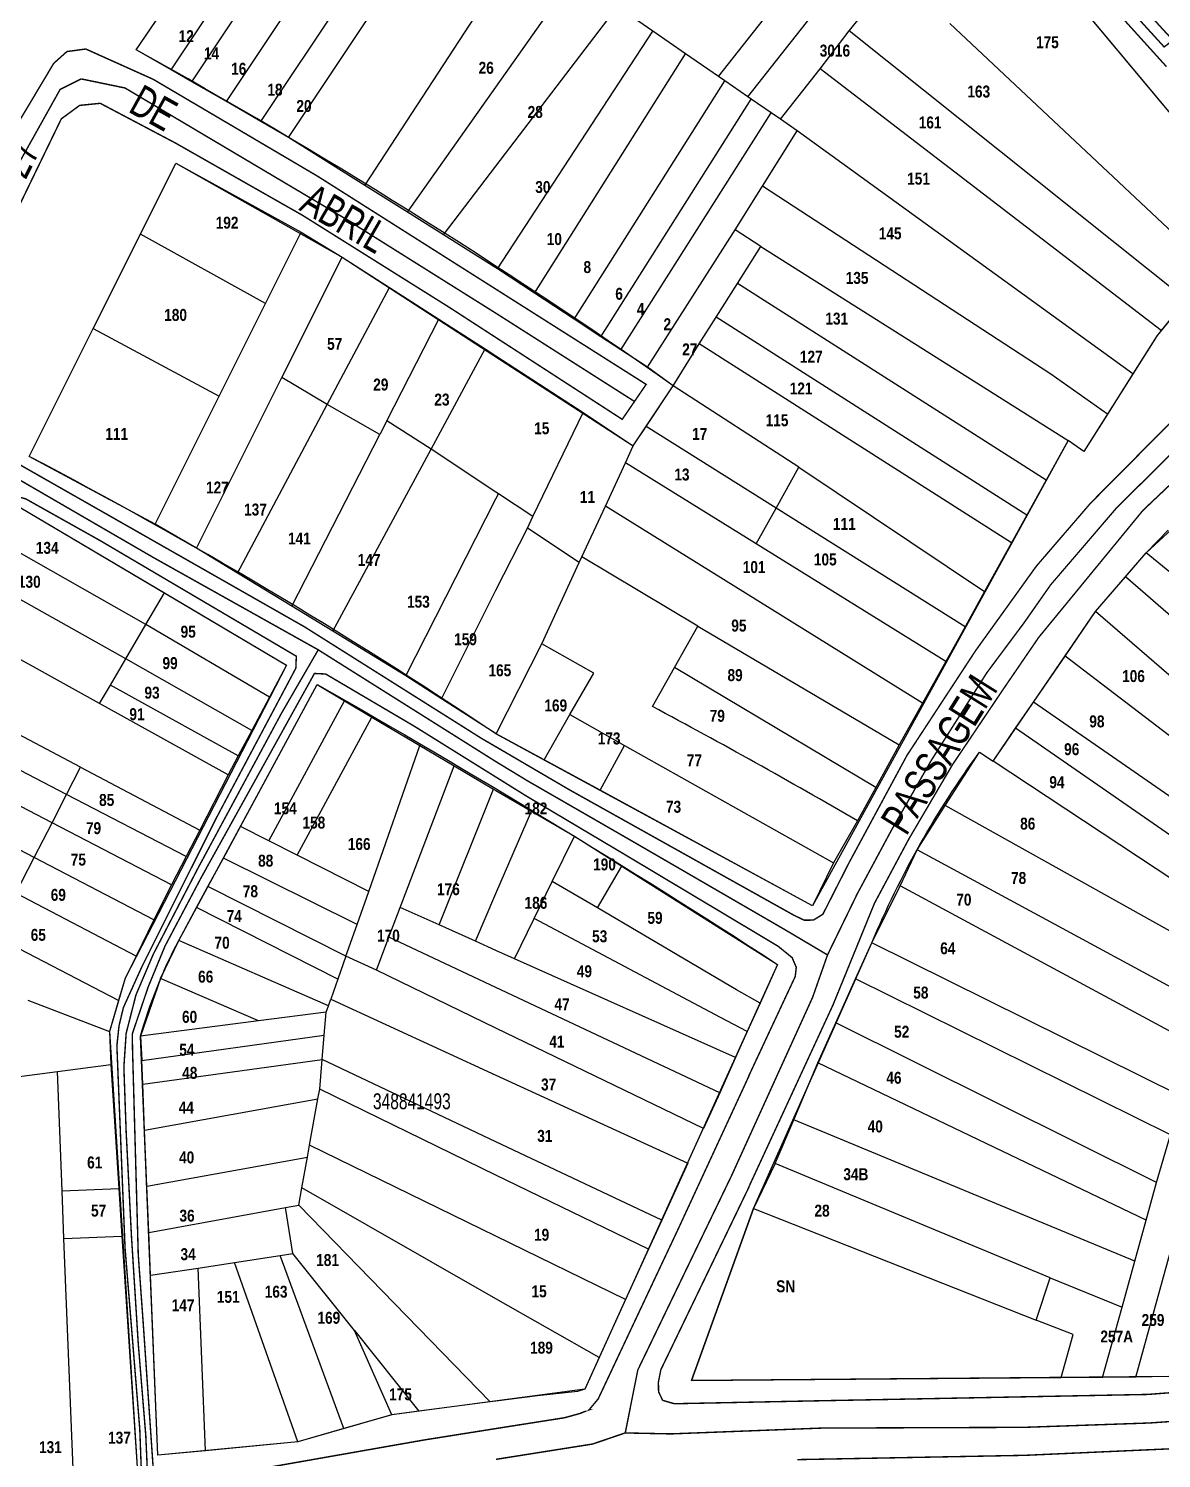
# Model space of a CAD drawing. Extents: x 203136 to 205923, y 4839890 to 4842982.
# Drawn here: x 204578 to 204720.6, y 4840089.2 to 4840269.1 of the extents above; entities that cross this region are included whole.
import ezdxf
from ezdxf.enums import TextEntityAlignment as Align

# ---------------------------------------------------------------- set-up
doc = ezdxf.new("R2010")
doc.units = 0
doc.header["$LTSCALE"] = 1.5
doc.header["$MEASUREMENT"] = 0
doc.linetypes.add('TRACO_11', pattern=[8, 3, -1, 3, -1])
doc.linetypes.add('TRACO_25', pattern=[8, 3, -1, 1, -1, 1, -1])
for name, color, linetype in [('CD_MALHA_LOTES', 40, 'CONTINUOUS'), ('CD_TXT_QUADRA', 7, 'CONTINUOUS'), ('RU-QUADRAS', 210, 'CONTINUOUS'), ('SV-EIXO-RUA-N-PAV', 6, 'CONTINUOUS'), ('SV-EIXO-RUA-PAV', 20, 'CONTINUOUS'), ('SV-RUA-NAO-PAV-S-GUIA-C-GUIA', 7, 'CONTINUOUS'), ('SV-RUA-PAVIM-S-GUIA-C-GUIA', 7, 'CONTINUOUS'), ('SV-TXT-RUA-PAV-S-GUIA-C-GUIA', 7, 'CONTINUOUS'), ('Th_NmrPort', 1, 'CONTINUOUS')]:
    doc.layers.add(name, color=color, linetype=linetype)
doc.styles.add('ARIAL', font='ARIAL.TTF')
doc.styles.get("Standard").update_dxf_attribs({"font": 'swisscbo.ttf'})

msp = doc.modelspace()

# ---------------------------------------------------------------- linework, layer by layer
at = {"layer": 'CD_MALHA_LOTES', "linetype": 'Continuous', "flags": 128}
for points in [[(204664.84, 4840263.03), (204698, 4840305.08)], [(204595.95, 4840263.86), (204617.26, 4840295.84)], [(204598.56, 4840262.36), (204619.73, 4840294.14)], [(204602.91, 4840259.87), (204623.84, 4840291.3)], [(204668.52, 4840260.49), (204693.47, 4840292.11)], [(204607.25, 4840257.37), (204627.96, 4840288.46)], [(204610.73, 4840255.38), (204631.25, 4840286.19)], [(204703.25, 4840280.43), (204732.41, 4840245.57)], [(204636.83, 4840261.71), (204646.62, 4840275.59)], [(204681.26, 4840268.76), (204687.17, 4840276.08)], [(204620.34, 4840249.33), (204636.83, 4840274.6)], [(204636.83, 4840251.74), (204652.12, 4840271.8)], [(204656.55, 4840268.75), (204652.12, 4840271.8)], [(204591.57, 4840266.38), (204594.62, 4840270.86)], [(204726.87, 4840238.82), (204693.96, 4840269.71)], [(204637.04, 4840238.83), (204656.55, 4840268.75)], [(204660.69, 4840265.89), (204656.55, 4840268.75)], [(204677.61, 4840264), (204681.26, 4840268.76)], [(204723.7, 4840234.96), (204681.26, 4840268.76)], [(204595.95, 4840263.86), (204591.57, 4840266.38)], [(204641.67, 4840235.79), (204660.69, 4840265.89)], [(204664.84, 4840263.03), (204660.69, 4840265.89)], [(204672.62, 4840257.66), (204677.61, 4840264)], [(204720.53, 4840231.1), (204677.61, 4840264)], [(204598.56, 4840262.36), (204595.95, 4840263.86)], [(204602.91, 4840259.87), (204598.56, 4840262.36)], [(204646.69, 4840232.5), (204665.65, 4840262.47)], [(204665.65, 4840262.47), (204664.84, 4840263.03)], [(204668.52, 4840260.49), (204665.65, 4840262.47)], [(204625.72, 4840245.95), (204636.83, 4840261.71)], [(204668.96, 4840260.18), (204668.52, 4840260.49)], [(204607.25, 4840257.37), (204602.91, 4840259.87)], [(204650.03, 4840230.3), (204668.96, 4840260.18)], [(204671.44, 4840258.47), (204668.96, 4840260.18)], [(204610.73, 4840255.38), (204607.25, 4840257.37)], [(204652.54, 4840228.66), (204671.44, 4840258.47)], [(204672.62, 4840257.66), (204671.44, 4840258.47)], [(204674.75, 4840256.19), (204672.62, 4840257.66)], [(204620.34, 4840249.33), (204610.73, 4840255.38)], [(204670.39, 4840249.25), (204674.75, 4840256.19)], [(204716.97, 4840225.64), (204674.75, 4840256.19)], [(204592.09, 4840243.21), (204596.56, 4840252.14), (204612.32, 4840243.44)], [(204630.25, 4840243.1), (204636.83, 4840251.74)], [(204625.72, 4840245.95), (204620.34, 4840249.33)], [(204666.93, 4840243.76), (204670.39, 4840249.25)], [(204713.77, 4840220.55), (204706.67, 4840225.61), (204670.39, 4840249.25)], [(204630.25, 4840243.1), (204625.72, 4840245.95)], [(204586.15, 4840231.35), (204592.09, 4840243.21)], [(204607.84, 4840234.5), (204592.09, 4840243.21)], [(204607.84, 4840234.5), (204612.32, 4840243.44)], [(204612.32, 4840243.44), (204617.46, 4840240.31)], [(204636.83, 4840238.95), (204630.25, 4840243.1)], [(204655.89, 4840226.47), (204666.93, 4840243.76)], [(204670.17, 4840241.64), (204666.93, 4840243.76)], [(204667.21, 4840237), (204670.17, 4840241.64)], [(204670.17, 4840241.64), (204708.82, 4840217.26)], [(204609.89, 4840225.17), (204617.46, 4840240.31)], [(204617.46, 4840240.31), (204623.43, 4840236.49)], [(204637.04, 4840238.83), (204636.83, 4840238.95)], [(204641.67, 4840235.79), (204637.04, 4840238.83)], [(204664.53, 4840232.78), (204667.21, 4840237)], [(204706.06, 4840212.26), (204667.21, 4840237)], [(204615.58, 4840221.76), (204623.43, 4840236.49)], [(204623.43, 4840236.49), (204629.66, 4840232.51)], [(204646.69, 4840232.5), (204641.67, 4840235.79)], [(204604.78, 4840228.38), (204607.84, 4840234.5)], [(204723.7, 4840234.96), (204720.53, 4840231.1)], [(204623.1, 4840219.71), (204629.66, 4840232.51)], [(204629.66, 4840232.51), (204635.48, 4840228.79)], [(204650.03, 4840230.3), (204646.69, 4840232.5)], [(204662.38, 4840229.41), (204664.53, 4840232.78)], [(204703.63, 4840207.88), (204664.53, 4840232.78)], [(204593.96, 4840206.73), (204578.1, 4840215.25), (204586.15, 4840231.35)], [(204586.15, 4840231.35), (204602.01, 4840222.83)], [(204652.54, 4840228.66), (204650.03, 4840230.3)], [(204720.53, 4840231.1), (204720.01, 4840230.47), (204716.97, 4840225.64)], [(204602.01, 4840222.83), (204604.78, 4840228.38)], [(204628.66, 4840216.15), (204635.48, 4840228.79)], [(204635.48, 4840228.79), (204636.83, 4840227.91)], [(204655.89, 4840226.47), (204652.54, 4840228.66)], [(204659.14, 4840224.13), (204662.38, 4840229.41)], [(204701.69, 4840204.37), (204662.38, 4840229.41)], [(204636.83, 4840227.91), (204647.8, 4840220.76)], [(204659.14, 4840224.13), (204655.89, 4840226.47)], [(204599.15, 4840203.71), (204609.89, 4840225.17)], [(204615.58, 4840221.76), (204609.89, 4840225.17)], [(204716.97, 4840225.64), (204713.77, 4840220.55)], [(204593.96, 4840206.73), (204602.01, 4840222.83)], [(204655.72, 4840219), (204659.14, 4840224.13)], [(204674.93, 4840213.9), (204659.14, 4840224.13)], [(204604.3, 4840200.58), (204615.58, 4840221.76)], [(204622.22, 4840218), (204615.58, 4840221.76)], [(204623.1, 4840219.71), (204622.22, 4840218)], [(204628.66, 4840216.15), (204623.1, 4840219.71)], [(204641.48, 4840207.69), (204647.8, 4840220.76)], [(204647.8, 4840220.76), (204654.11, 4840216.59)], [(204654.11, 4840216.59), (204655.72, 4840219)], [(204672.08, 4840208.74), (204655.72, 4840219)], [(204713.77, 4840220.55), (204710.81, 4840215.86), (204708.82, 4840217.26)], [(204611.15, 4840196.41), (204622.22, 4840218)], [(204708.82, 4840217.26), (204706.06, 4840212.26)], [(204616.3, 4840193.28), (204628.66, 4840216.15)], [(204636.83, 4840210.76), (204628.66, 4840216.15)], [(204653.12, 4840214.45), (204654.11, 4840216.59)], [(204650.6, 4840208.99), (204653.12, 4840214.45)], [(204669.57, 4840204.25), (204653.12, 4840214.45)], [(204672.08, 4840208.74), (204674.93, 4840213.9)], [(204674.93, 4840213.9), (204698.29, 4840198.24)], [(204706.06, 4840212.26), (204703.63, 4840207.88)], [(204637.15, 4840210.55), (204636.83, 4840210.76)], [(204636.83, 4840209.93), (204637.15, 4840210.55)], [(204641.48, 4840207.69), (204637.15, 4840210.55)], [(204577.06, 4840208.77), (204595.11, 4840198.09)], [(204625.47, 4840187.65), (204636.83, 4840209.93)], [(204647.65, 4840202.61), (204650.6, 4840208.99)], [(204690.52, 4840184.21), (204650.6, 4840208.99)], [(204669.57, 4840204.25), (204672.08, 4840208.74)], [(204695.85, 4840193.83), (204672.08, 4840208.74)], [(204599.15, 4840203.71), (204593.96, 4840206.73)], [(204640.78, 4840206.23), (204641.48, 4840207.69)], [(204703.63, 4840207.88), (204701.69, 4840204.37)], [(204636.83, 4840198.41), (204640.78, 4840206.23)], [(204647.32, 4840201.91), (204640.78, 4840206.23)], [(204718.63, 4840203.14), (204721.41, 4840205.98)], [(204592.77, 4840194.09), (204574.68, 4840204.39)], [(204604.3, 4840200.58), (204599.15, 4840203.71)], [(204693.43, 4840189.45), (204669.57, 4840204.25)], [(204701.69, 4840204.37), (204698.29, 4840198.24)], [(204716.03, 4840200.12), (204718.63, 4840203.14)], [(204750.94, 4840176.76), (204718.63, 4840203.14)], [(204642.59, 4840191.69), (204647.32, 4840201.91)], [(204647.32, 4840201.91), (204647.65, 4840202.61)], [(204662.25, 4840193.9), (204647.65, 4840202.61)], [(204590.26, 4840189.79), (204572.23, 4840199.89)], [(204611.15, 4840196.41), (204604.3, 4840200.58)], [(204712.25, 4840195.73), (204716.03, 4840200.12)], [(204747.59, 4840172.75), (204716.03, 4840200.12)], [(204592.77, 4840194.09), (204595.11, 4840198.09)], [(204595.11, 4840198.09), (204610.46, 4840189.01)], [(204629.96, 4840184.77), (204636.83, 4840198.41)], [(204698.29, 4840198.24), (204695.85, 4840193.83)], [(204616.3, 4840193.28), (204611.15, 4840196.41)], [(204708.47, 4840190.11), (204712.25, 4840195.73)], [(204743.95, 4840168.41), (204712.25, 4840195.73)], [(204586.96, 4840184.16), (204569.07, 4840194.07)], [(204590.26, 4840189.79), (204592.77, 4840194.09)], [(204608.32, 4840184.97), (204592.77, 4840194.09)], [(204659.3, 4840188.71), (204662.25, 4840193.9)], [(204662.25, 4840193.9), (204687.58, 4840178.97)], [(204695.85, 4840193.83), (204693.43, 4840189.45)], [(204625.47, 4840187.65), (204616.3, 4840193.28)], [(204636.84, 4840180.36), (204642.59, 4840191.69)], [(204649.13, 4840187.98), (204642.59, 4840191.69)], [(204588.33, 4840186.49), (204590.26, 4840189.79)], [(204606.11, 4840180.79), (204590.26, 4840189.79)], [(204610.46, 4840189.01), (204608.32, 4840184.97)], [(204656.51, 4840183.79), (204659.3, 4840188.71)], [(204684.64, 4840173.59), (204659.3, 4840188.71)], [(204693.43, 4840189.45), (204690.52, 4840184.21)], [(204704.48, 4840184.35), (204708.47, 4840190.11)], [(204741.59, 4840165.16), (204733.12, 4840171.31), (204708.47, 4840190.11)], [(204629.96, 4840184.77), (204625.47, 4840187.65)], [(204646.14, 4840182.77), (204649.13, 4840187.98)], [(204584.56, 4840176.17), (204565.18, 4840186.39)], [(204586.96, 4840184.16), (204588.33, 4840186.49)], [(204604.41, 4840177.57), (204588.33, 4840186.49)], [(204604.69, 4840168.71), (204614.35, 4840186.56)], [(204608.32, 4840184.97), (204606.11, 4840180.79)], [(204614.35, 4840186.56), (204617.79, 4840184.52)], [(204603.15, 4840175.19), (204586.96, 4840184.16)], [(204608.26, 4840166.9), (204617.79, 4840184.52)], [(204617.79, 4840184.52), (204621.23, 4840182.47)], [(204636.84, 4840180.36), (204629.96, 4840184.77)], [(204690.52, 4840184.21), (204687.58, 4840178.97)], [(204702.2, 4840181.06), (204704.48, 4840184.35)], [(204739.4, 4840161.48), (204730.36, 4840166.44), (204704.48, 4840184.35)], [(204582.79, 4840172.74), (204563.38, 4840182.82)], [(204611.82, 4840165.09), (204621.23, 4840182.47)], [(204621.23, 4840182.47), (204627.27, 4840178.89)], [(204642.89, 4840177.07), (204646.14, 4840182.77)], [(204646.14, 4840182.77), (204653.01, 4840178.88)], [(204606.11, 4840180.79), (204604.41, 4840177.57)], [(204642.89, 4840177.07), (204636.84, 4840180.36)], [(204699.38, 4840176.93), (204702.2, 4840181.06)], [(204737.58, 4840157.91), (204728.25, 4840163.03), (204702.2, 4840181.06)], [(204580.97, 4840169.18), (204561.57, 4840179.26)], [(204620.82, 4840160.53), (204627.27, 4840178.89)], [(204627.27, 4840178.89), (204631.56, 4840176.35)], [(204649.93, 4840173.26), (204653.01, 4840178.88)], [(204653.01, 4840178.88), (204679.31, 4840164.12)], [(204687.58, 4840178.97), (204684.64, 4840173.59)], [(204693.36, 4840171.33), (204697.69, 4840178.05)], [(204697.69, 4840178.05), (204699.38, 4840176.93)], [(204582.79, 4840172.74), (204584.56, 4840176.17)], [(204584.56, 4840176.17), (204599.55, 4840168.26)], [(204604.41, 4840177.57), (204603.15, 4840175.19)], [(204624.79, 4840158.51), (204631.56, 4840176.35)], [(204631.56, 4840176.35), (204636.54, 4840173.39)], [(204649.93, 4840173.26), (204642.89, 4840177.07)], [(204735.71, 4840154.23), (204724.49, 4840160.37), (204699.38, 4840176.93)], [(204578.73, 4840164.82), (204559.36, 4840174.9)], [(204603.15, 4840175.19), (204599.55, 4840168.26)], [(204580.97, 4840169.18), (204582.79, 4840172.74)], [(204597.83, 4840164.93), (204582.79, 4840172.74)], [(204629.68, 4840156.32), (204636.54, 4840173.39)], [(204636.54, 4840173.39), (204636.83, 4840173.22)], [(204636.83, 4840173.22), (204641.29, 4840170.62)], [(204676.68, 4840158.71), (204649.93, 4840173.26)], [(204684.64, 4840173.59), (204682.32, 4840169.4)], [(204636.83, 4840160.27), (204641.29, 4840170.62)], [(204641.29, 4840170.62), (204646.7, 4840167.47)], [(204689.81, 4840165.76), (204693.36, 4840171.33)], [(204736.68, 4840147.14), (204693.36, 4840171.33)], [(204578.73, 4840164.82), (204580.97, 4840169.18)], [(204595.99, 4840161.38), (204580.97, 4840169.18)], [(204602.54, 4840164.73), (204604.69, 4840168.71)], [(204608.26, 4840166.9), (204604.69, 4840168.71)], [(204682.32, 4840169.4), (204679.31, 4840164.12)], [(204599.55, 4840168.26), (204597.83, 4840164.93)], [(204611.82, 4840165.09), (204608.26, 4840166.9)], [(204643.92, 4840161.79), (204646.7, 4840167.47)], [(204646.7, 4840167.47), (204652.66, 4840163.71)], [(204620.82, 4840160.53), (204611.82, 4840165.09)], [(204687.69, 4840161.24), (204689.81, 4840165.76)], [(204730.96, 4840143.49), (204689.81, 4840165.76)], [(204576.41, 4840160.3), (204578.73, 4840164.82)], [(204593.8, 4840156.98), (204578.73, 4840164.82)], [(204597.83, 4840164.93), (204595.99, 4840161.38)], [(204600.59, 4840161.14), (204602.54, 4840164.73)], [(204619.36, 4840156.38), (204602.54, 4840164.73)], [(204649.59, 4840158.46), (204652.66, 4840163.71)], [(204652.66, 4840163.71), (204672.26, 4840151.36)], [(204679.31, 4840164.12), (204676.68, 4840158.71)], [(204641.64, 4840157.14), (204643.92, 4840161.79)], [(204649.59, 4840158.46), (204643.92, 4840161.79)], [(204591.54, 4840152.41), (204576.41, 4840160.3)], [(204595.99, 4840161.38), (204593.8, 4840156.98)], [(204599.16, 4840158.5), (204600.59, 4840161.14)], [(204617.96, 4840152.38), (204600.59, 4840161.14)], [(204619.36, 4840156.38), (204620.82, 4840160.53)], [(204634.24, 4840154.26), (204636.83, 4840160.27)], [(204684.14, 4840154.07), (204687.69, 4840161.24)], [(204728.99, 4840138.99), (204687.69, 4840161.24)], [(204596.94, 4840154.36), (204599.16, 4840158.5)], [(204616.94, 4840149.5), (204599.16, 4840158.5)], [(204623.37, 4840154.77), (204624.79, 4840158.51)], [(204629.68, 4840156.32), (204624.79, 4840158.51)], [(204667.11, 4840148.15), (204649.59, 4840158.46)], [(204593.8, 4840156.98), (204591.54, 4840152.41)], [(204617.96, 4840152.38), (204619.36, 4840156.38)], [(204634.24, 4840154.26), (204629.68, 4840156.32)], [(204639.17, 4840152.07), (204641.64, 4840157.14)], [(204665.07, 4840144.67), (204641.64, 4840157.14)], [(204589.35, 4840146.8), (204573.66, 4840154.95)], [(204594.64, 4840149.58), (204596.94, 4840154.36)], [(204615.76, 4840146.14), (204596.94, 4840154.36)], [(204621.79, 4840150.62), (204623.37, 4840154.77)], [(204636.83, 4840148.44), (204623.37, 4840154.77)], [(204636.83, 4840153.11), (204634.24, 4840154.26)], [(204639.17, 4840152.07), (204636.83, 4840153.11)], [(204682.09, 4840149.54), (204684.14, 4840154.07)], [(204722.98, 4840134.83), (204684.14, 4840154.07)], [(204591.54, 4840152.41), (204590.17, 4840149.62)], [(204617.96, 4840152.38), (204616.94, 4840149.5)], [(204621.79, 4840150.62), (204617.96, 4840152.38)], [(204666.98, 4840139.63), (204639.17, 4840152.07)], [(204672.26, 4840151.36), (204670.06, 4840146.47)], [(204590.17, 4840149.62), (204589.35, 4840146.8)], [(204594.64, 4840149.58), (204592.11, 4840142.31)], [(204606.96, 4840144.24), (204594.64, 4840149.58)], [(204616.94, 4840149.5), (204616.05, 4840146.97)], [(204636.83, 4840143.34), (204621.79, 4840150.62)], [(204679.6, 4840144.02), (204682.09, 4840149.54)], [(204721.72, 4840129.92), (204682.09, 4840149.54)], [(204665, 4840135.22), (204636.83, 4840148.44)], [(204670.06, 4840146.47), (204667.11, 4840148.15)], [(204577.94, 4840146.86), (204588.21, 4840142.9)], [(204589.35, 4840146.8), (204588.21, 4840142.9)], [(204615.48, 4840145.34), (204606.96, 4840144.24)], [(204615.23, 4840142.44), (204615.48, 4840145.34)], [(204615.48, 4840145.34), (204615.76, 4840146.14)], [(204615.76, 4840146.14), (204616.05, 4840146.97)], [(204616.05, 4840146.97), (204636.83, 4840137.43)], [(204670.06, 4840146.47), (204668.45, 4840142.9)], [(204606.96, 4840144.24), (204592.11, 4840142.31)], [(204668.45, 4840142.9), (204665.07, 4840144.67)], [(204677.32, 4840138.97), (204679.6, 4840144.02)], [(204719.95, 4840123.94), (204679.6, 4840144.02)], [(204588.21, 4840142.9), (204588.36, 4840138.75)], [(204592.11, 4840142.31), (204592.26, 4840139.28)], [(204592.26, 4840139.28), (204615.23, 4840142.44)], [(204614.97, 4840139.41), (204615.23, 4840142.44)], [(204662.96, 4840130.7), (204636.83, 4840143.34)], [(204668.45, 4840142.9), (204666.98, 4840139.63)], [(204581.64, 4840137.87), (204588.36, 4840138.75)], [(204588.36, 4840138.75), (204589.38, 4840123.17)], [(204592.4, 4840136.3), (204592.26, 4840139.28)], [(204592.4, 4840136.3), (204614.97, 4840139.41)], [(204614.65, 4840135.67), (204614.97, 4840139.41)], [(204636.83, 4840129.06), (204614.97, 4840139.41)], [(204666.98, 4840139.63), (204665, 4840135.22)], [(204674.3, 4840131.82), (204677.32, 4840138.97)], [(204718.63, 4840119.17), (204677.32, 4840138.97)], [(204572, 4840136.61), (204581.64, 4840137.87)], [(204582.24, 4840122.89), (204581.64, 4840137.87)], [(204592.62, 4840130.51), (204592.4, 4840136.3)], [(204636.83, 4840137.43), (204660.97, 4840126.34)], [(204592.62, 4840130.51), (204614.43, 4840134.46)], [(204613.38, 4840128.61), (204614.43, 4840134.46)], [(204614.43, 4840134.46), (204614.65, 4840135.67)], [(204636.83, 4840124.86), (204614.65, 4840135.67)], [(204665, 4840135.22), (204662.96, 4840130.7)], [(204717.33, 4840099.45), (204726.6, 4840133.03)], [(204671.97, 4840126.3), (204674.3, 4840131.82)], [(204717.21, 4840114.04), (204674.3, 4840131.82)], [(204592.91, 4840123.45), (204592.62, 4840130.51)], [(204657.7, 4840119.18), (204636.83, 4840129.06)], [(204719.95, 4840123.94), (204721.72, 4840129.92)], [(204613.11, 4840127.11), (204613.38, 4840128.61)], [(204636.83, 4840117.17), (204613.38, 4840128.61)], [(204592.91, 4840123.45), (204613.11, 4840127.11)], [(204612.41, 4840123.24), (204613.11, 4840127.11)], [(204660.97, 4840126.34), (204657.7, 4840119.18)], [(204671.97, 4840126.3), (204669.23, 4840120.67)], [(204706.58, 4840111.95), (204671.97, 4840126.3)], [(204656.03, 4840115.52), (204636.83, 4840124.86)], [(204718.63, 4840119.17), (204719.95, 4840123.94)], [(204582.24, 4840122.89), (204589.38, 4840123.17)], [(204582.47, 4840116.89), (204582.24, 4840122.89)], [(204589.38, 4840123.17), (204589.77, 4840117.18)], [(204593.16, 4840117.65), (204592.91, 4840123.45)], [(204612.01, 4840121.07), (204612.41, 4840123.24)], [(204636.83, 4840109.31), (204612.41, 4840123.24)], [(204593.16, 4840117.65), (204610.35, 4840120.77)], [(204610.35, 4840120.77), (204612.01, 4840121.07)], [(204611.29, 4840114.99), (204610.35, 4840120.77)], [(204636.09, 4840096.33), (204612.01, 4840121.07)], [(204669.23, 4840120.67), (204661.45, 4840099.03), (204707.97, 4840099.38)], [(204669.23, 4840120.67), (204704.79, 4840106.62)], [(204657.7, 4840119.18), (204656.03, 4840115.52)], [(204717.21, 4840114.04), (204718.63, 4840119.17)], [(204582.47, 4840116.89), (204589.77, 4840117.18)], [(204583.66, 4840086.89), (204582.47, 4840116.89)], [(204589.77, 4840117.18), (204591.67, 4840088.11)], [(204593.38, 4840112.26), (204593.16, 4840117.65)], [(204653.15, 4840109.22), (204636.83, 4840117.17)], [(204603.93, 4840113.87), (204609.68, 4840114.74)], [(204609.68, 4840114.74), (204611.29, 4840114.99)], [(204617.67, 4840092.97), (204609.68, 4840114.74)], [(204619.04, 4840105.29), (204611.29, 4840114.99)], [(204656.03, 4840115.52), (204653.15, 4840109.22)], [(204593.38, 4840112.26), (204599.35, 4840113.17)], [(204599.35, 4840113.17), (204603.93, 4840113.87)], [(204600.29, 4840090.19), (204599.35, 4840113.17)], [(204611.91, 4840091.3), (204603.93, 4840113.87)], [(204715.62, 4840108.26), (204717.21, 4840114.04)], [(204594.3, 4840089.61), (204593.38, 4840112.26)], [(204704.79, 4840106.62), (204706.58, 4840111.95)], [(204706.58, 4840111.95), (204715.62, 4840108.26)], [(204649.81, 4840101.91), (204636.83, 4840109.31)], [(204653.15, 4840109.22), (204649.81, 4840101.91)], [(204713.17, 4840099.41), (204715.62, 4840108.26)], [(204709.48, 4840104.81), (204704.79, 4840106.62)], [(204619.04, 4840105.29), (204627.13, 4840095.16)], [(204623.74, 4840094.71), (204619.04, 4840105.29)], [(204707.97, 4840099.38), (204709.48, 4840104.81)], [(204649.81, 4840101.91), (204648, 4840097.95), (204647.09, 4840097.62), (204642.06, 4840097.11)], [(204713.17, 4840099.41), (204707.97, 4840099.38)], [(204717.33, 4840099.45), (204713.17, 4840099.41)], [(204721.51, 4840099.54), (204717.33, 4840099.45)], [(204642.06, 4840097.11), (204636.83, 4840096.42)], [(204627.13, 4840095.16), (204623.74, 4840094.71)], [(204636.09, 4840096.33), (204627.13, 4840095.16)], [(204636.83, 4840096.42), (204636.09, 4840096.33)], [(204623.74, 4840094.71), (204617.67, 4840092.97)], [(204611.91, 4840091.3), (204600.29, 4840090.19)], [(204617.67, 4840092.97), (204611.91, 4840091.3)], [(204600.29, 4840090.19), (204594.3, 4840089.61)]]:
    msp.add_lwpolyline(points, dxfattribs=at)
msp.add_lwpolyline([(204682.32, 4840169.4, 0.0096935483), (204656.51, 4840183.79)], format="xyb", dxfattribs=at)
at = {"layer": 'RU-QUADRAS', "color": 6, "linetype": 'Continuous'}
for points in [[(204480.67, 4840272.74, 0.010738013), (204558.8, 4840391.79), (204561.54, 4840392.24), (204596.63, 4840368.65, 0.0093672682), (204701.86, 4840302.71), (204693.47, 4840292.11), (204732.41, 4840245.57), (204720.01, 4840230.47), (204710.81, 4840215.86), (204708.82, 4840217.26), (204676.68, 4840158.71), (204636.83, 4840180.36, 0.0266557471), (204578.1, 4840215.25), (204596.56, 4840252.14), (204617.46, 4840240.31), (204654.11, 4840216.59), (204659.14, 4840224.13, 0.0260347093), (204591.57, 4840266.38), (204594.62, 4840270.86), (204582.4, 4840278.86), (204550.93, 4840231.34)], [(204548.23, 4840133.51, -0.1021991596), (204552.16, 4840159.36, -0.023843094), (204577.06, 4840208.77), (204610.46, 4840189.01), (204590.17, 4840149.62), (204588.21, 4840142.9), (204591.67, 4840088.11), (204567.61, 4840084.43), (204567.66, 4840082.92), (204549.93, 4840080.21)], [(204592.11, 4840142.31, -0.0568485359), (204596.94, 4840154.36), (204614.35, 4840186.56, -0.0146380507), (204672.26, 4840151.36), (204648, 4840097.95), (204623.74, 4840094.71), (204611.91, 4840091.3), (204594.3, 4840089.61)]]:
    msp.add_lwpolyline(points, format="xyb", close=True, dxfattribs=at)
msp.add_lwpolyline([(204721.51, 4840099.54), (204661.45, 4840099.03), (204669.23, 4840120.67), (204684.14, 4840154.07, -0.0593414922), (204697.69, 4840178.05), (204699.38, 4840176.93), (204712.25, 4840195.73), (204718.63, 4840203.14), (204736.92, 4840219.98)], format="xyb", dxfattribs=at)
at = {"layer": 'SV-EIXO-RUA-N-PAV', "const_width": 0.18}
for points in [[(204584.643362, 4840262.728452), (204590.152314, 4840261.588668), (204617.697078, 4840245.251774), (204636.837395, 4840233.249164)], [(204636.837395, 4840233.249164), (204654.264705, 4840222.159899)]]:
    msp.add_lwpolyline(points, dxfattribs=at)
at = {"layer": 'SV-EIXO-RUA-PAV', "const_width": 0.18}
for points in [[(204636.847033, 4840353.732969), (204701.359124, 4840312.238176), (204710.410478, 4840313.650006), (204718.310813, 4840311.016561), (204726.683813, 4840310.184823), (204741.621677, 4840299.702501), (204746.791032, 4840296.191241), (204748.156522, 4840294.143006), (204746.303357, 4840291.802166), (204743.767447, 4840289.363791), (204741.914282, 4840286.925416), (204735.769577, 4840280.293036), (204733.215516, 4840276.944179), (204727.621926, 4840271.847797), (204720.909619, 4840266.751416), (204707.913998, 4840280.998081)], [(204468.908751, 4840272.277747), (204528.319069, 4840238.69802), (204563.937298, 4840218.656829), (204574.765239, 4840213.527804), (204593.761628, 4840202.509899), (204614.467692, 4840190.922102), (204636.837344, 4840176.851579)], [(204562.797514, 4840219.226721), (204570.206106, 4840240.312713), (204581.983867, 4840261.398704), (204584.643362, 4840262.728452)], [(204724.160678, 4840217.918592), (204714.949379, 4840208.80634), (204706.629497, 4840199.099811), (204703.261925, 4840194.296069), (204698.606753, 4840188.056157), (204691.574472, 4840176.962981), (204686.572637, 4840168.197391), (204682.31365, 4840160.273693), (204678.549894, 4840152.548088), (204676.668016, 4840147.199592), (204666.466255, 4840124.765624), (204654.679755, 4840100.350731), (204653.095015, 4840092.427033)], [(204614.467692, 4840190.922102), (204609.813577, 4840182.896127), (204599.365563, 4840163.519811), (204593.714137, 4840152.644378), (204591.529553, 4840147.515353), (204590.294787, 4840142.671274), (204590.009842, 4840138.444577), (204590.294787, 4840130.371112), (204590.959661, 4840117.263604), (204591.814498, 4840103.728677), (204592.764318, 4840092.140879), (204593.239228, 4840081.550393)], [(204678.549894, 4840152.548088), (204673.201398, 4840155.717567), (204653.887385, 4840166.90979), (204640.813284, 4840174.437302), (204636.837344, 4840176.851579)], [(204636.844152, 4840089.107252), (204648.979095, 4840091.02828), (204653.095015, 4840092.427033), (204658.844098, 4840092.307077), (204677.843364, 4840093.037818), (204703.282285, 4840093.129161), (204719.038888, 4840093.677216), (204756.398021, 4840096.23481)]]:
    msp.add_lwpolyline(points, dxfattribs=at)
at = {"layer": 'SV-RUA-NAO-PAV-S-GUIA-C-GUIA', "linetype": 'TRACO_25', "const_width": 0.18}
for points in [[(204581.18, 4840264.68), (204582.84, 4840266.17), (204585.22, 4840266.49), (204593.7, 4840262.68), (204614.39, 4840250.49), (204636.84, 4840236.27)], [(204636.84, 4840230.19), (204630.91, 4840234.03), (204612.48, 4840245.58), (204596.51, 4840254.66), (204587.04, 4840259.66)], [(204636.84, 4840236.27), (204655.73, 4840224.31), (204652.72, 4840219.91), (204636.84, 4840230.19)]]:
    msp.add_lwpolyline(points, dxfattribs=at)
at = {"layer": 'SV-RUA-PAVIM-S-GUIA-C-GUIA', "linetype": 'Continuous', "const_width": 0.18}
for points in [[(204581.18, 4840264.68), (204560.48, 4840230.03), (204557.81, 4840226.87), (204553.62, 4840226.9), (204550.4, 4840228.81), (204516.77, 4840248.76), (204483.45, 4840267.6), (204476.97, 4840271.79), (204476.49, 4840273.38), (204476.49, 4840273.39), (204476.95, 4840275.09), (204476.95, 4840275.1), (204507.14, 4840319.24), (204556.28, 4840393.76), (204557.78, 4840394.79), (204559.82, 4840394.99), (204559.88, 4840394.99), (204561.68, 4840395.15), (204563.61, 4840394.56), (204584.77, 4840380.28), (204636.84, 4840346.3)], [(204721.21, 4840264.26), (204706.89, 4840280.08), (204708.92, 4840281.9), (204721.53, 4840268.11)], [(204756.55, 4840100.12), (204718.85, 4840097.27), (204677.43, 4840096.47), (204659.28, 4840096.1), (204657.82, 4840096.52), (204657.8, 4840096.54), (204657.3, 4840097.58), (204657.29, 4840097.67), (204657.27, 4840098.83), (204657.58, 4840100.38), (204668.67, 4840123.36), (204668.66, 4840123.39), (204679.26, 4840146.3), (204679.26, 4840146.31), (204684.46, 4840159.05), (204688.8, 4840167.16), (204694.28, 4840176.48), (204700.8, 4840186.17), (204705.12, 4840192.48), (204718.23, 4840208.45), (204726.24, 4840216.03), (204736.43, 4840224.26), (204763.55, 4840242.97), (204786.82, 4840260.26)], [(204587.04, 4840259.66), (204584.45, 4840259.4), (204582.14, 4840257.71), (204573.01, 4840238.87), (204571.03, 4840220.27), (204572.85, 4840216.96), (204577.17, 4840214.06), (204612.73, 4840193.82), (204635, 4840179.79), (204636.84, 4840178.72)], [(204674.32, 4840157.54), (204675.61, 4840156.92), (204675.62, 4840156.92), (204676.78, 4840156.93), (204677.97, 4840157.67), (204681.24, 4840164.11), (204688.54, 4840177.63), (204697.17, 4840190.8), (204704.83, 4840201.45), (204711.65, 4840209.37), (204721.81, 4840219.61)], [(204592.29, 4840085.38), (204575.92, 4840082.65), (204551.07, 4840078.81), (204549.61, 4840079.26), (204549.05, 4840079.64), (204549, 4840080.2), (204548.65, 4840087.75), (204546.83, 4840131.41), (204546.97, 4840140.12), (204547.6, 4840147.7), (204548.63, 4840153.17), (204550.87, 4840160.57), (204558.12, 4840176.33), (204576.46, 4840210.24), (204577.66, 4840209.91), (204587.06, 4840204.64), (204611.71, 4840190.12), (204611.65, 4840188.61)], [(204636.84, 4840174.91), (204626.58, 4840181.3), (204615.4, 4840187.88), (204613.99, 4840187.95)], [(204636.84, 4840178.72), (204646.07, 4840173.32), (204674.32, 4840157.54)], [(204672.32, 4840153.65), (204653.3, 4840165.02), (204640.56, 4840172.59), (204636.84, 4840174.91)], [(204672.32, 4840153.65), (204674.12, 4840152.19), (204674.11, 4840152.18), (204674.62, 4840150.99), (204674.49, 4840149.84), (204668.66, 4840137.37), (204668.68, 4840137.36), (204659.78, 4840118.12), (204649.69, 4840096.7), (204648.54, 4840095.33), (204648.55, 4840095.33), (204647.49, 4840094.92), (204647.49, 4840094.9), (204645.47, 4840094.34), (204636.84, 4840092.98)], [(204636.84, 4840092.98), (204627.78, 4840091.54), (204607.93, 4840088.05), (204593.86, 4840085.65)]]:
    msp.add_lwpolyline(points, dxfattribs=at)
at = {"layer": 'SV-RUA-PAVIM-S-GUIA-C-GUIA', "linetype": 'TRACO_11', "const_width": 0.18}
for points in [[(204592.29, 4840085.38), (204592.01, 4840092.92), (204590.16, 4840115.65), (204589.13, 4840141.13), (204589.4, 4840143.64), (204589.95, 4840145.93), (204592.27, 4840151.05), (204601.59, 4840169.67), (204611.65, 4840188.61)], [(204613.99, 4840187.95), (204599.72, 4840162.24), (204595.19, 4840153.67), (204593.08, 4840148.55), (204591.07, 4840142.62), (204591.1, 4840140.64), (204591.82, 4840114.84), (204592.44, 4840106.29), (204593.86, 4840085.65)]]:
    msp.add_lwpolyline(points, dxfattribs=at)
at = {"layer": 'SV-RUA-PAVIM-S-GUIA-C-GUIA', "const_width": 0.18}
for points in [[(204703.38, 4840089.61), (204674.75, 4840089.07)], [(204735.99, 4840091.07), (204703.38, 4840089.61)]]:
    msp.add_lwpolyline(points, dxfattribs=at)

# ---------------------------------------------------------------- texts
at = {"layer": 'CD_TXT_QUADRA', "style": 'ARIAL', "width": 0.7}
msp.add_text('348841493', height=2, dxfattribs=at).set_placement((204621.351639, 4840133.143769))
at = {"layer": 'SV-TXT-RUA-PAV-S-GUIA-C-GUIA', "style": 'ARIAL', "width": 0.7}
for s, rotation, p in [('DE', 331, (204590.42, 4840258.66)), ('27', 64, (204577.65, 4840249.94)), ('ABRIL', 330, (204611.92, 4840246.29)), ('PASSAGEM', 58, (204688.46, 4840167.41))]:
    msp.add_text(s, height=4, rotation=rotation, dxfattribs=at).set_placement(p)
at = {"layer": 'Th_NmrPort', "color": 1}
for s, p in [('12', (204596.898086, 4840268.104422)), ('175', (204704.78406, 4840267.34152)), ('14', (204600.088086, 4840265.934422)), ('3016', (204677.568057, 4840266.290862)), ('16', (204603.508086, 4840264.004422)), ('26', (204634.646432, 4840264.124482)), ('18', (204608.068086, 4840261.374422)), ('163', (204696.145568, 4840261.143715)), ('20', (204611.718086, 4840259.324422)), ('28', (204640.816432, 4840258.574482)), ('161', (204690.029437, 4840257.25611)), ('30', (204641.776432, 4840249.134482)), ('151', (204688.568899, 4840250.180211)), ('192', (204601.56481, 4840244.645574)), ('10', (204643.216432, 4840242.584482)), ('145', (204684.994422, 4840243.301914)), ('8', (204647.846432, 4840239.064482)), ('135', (204680.834422, 4840237.701914)), ('6', (204651.846432, 4840235.704482)), ('180', (204595.08481, 4840233.045574)), ('4', (204654.566432, 4840233.794482)), ('131', (204678.274422, 4840232.581914)), ('2', (204657.916432, 4840231.874482)), ('57', (204615.58481, 4840229.405574)), ('27', (204660.264262, 4840228.703636)), ('127', (204675.074422, 4840227.791914)), ('29', (204621.38481, 4840224.285574)), ('121', (204673.794422, 4840223.791914)), ('23', (204629.07481, 4840222.395574)), ('15', (204641.641289, 4840218.789054)), ('115', (204670.764422, 4840219.791914)), ('111', (204587.67481, 4840218.075574)), ('17', (204661.514482, 4840218.083568)), ('13', (204659.274482, 4840212.973568)), ('127', (204600.34481, 4840211.335574)), ('11', (204647.391289, 4840210.149054)), ('137', (204605.13481, 4840208.565574)), ('111', (204679.234422, 4840206.761914)), ('141', (204610.66481, 4840204.925574)), ('134', (204578.92919, 4840203.751565)), ('147', (204619.43481, 4840202.235574)), ('105', (204676.834422, 4840202.291914)), ('101', (204667.884422, 4840201.331914)), ('130', (204576.675574, 4840199.48519)), ('153', (204625.63481, 4840196.975574)), ('95', (204597.14919, 4840193.201565)), ('95', (204666.444422, 4840193.971914)), ('159', (204631.56481, 4840192.255574)), ('99', (204594.86919, 4840189.251565)), ('165', (204635.88481, 4840188.345574)), ('89', (204665.964422, 4840187.741914)), ('106', (204715.620862, 4840187.621943)), ('93', (204592.59919, 4840185.531565)), ('91', (204590.705574, 4840182.82519)), ('169', (204642.921289, 4840183.929054)), ('79', (204663.724422, 4840182.621914)), ('98', (204711.493466, 4840181.920793)), ('173', (204649.631289, 4840179.779054)), ('77', (204660.844422, 4840177.021914)), ('96', (204708.323466, 4840178.420793)), ('94', (204706.463466, 4840174.270793)), ('85', (204586.891017, 4840172.039267)), ('154', (204608.890733, 4840170.991017)), ('182', (204640.428435, 4840170.96919)), ('73', (204658.221017, 4840171.189267)), ('79', (204585.235513, 4840168.493779)), ('158', (204612.480733, 4840169.191017)), ('86', (204702.78919, 4840169.061565)), ('166', (204618.185955, 4840166.501633)), ('75', (204583.325513, 4840164.533779)), ('88', (204606.899054, 4840164.398711)), ('190', (204649.055955, 4840163.931633)), ('176', (204629.407706, 4840160.813527)), ('78', (204701.641017, 4840162.229267)), ('69', (204580.805513, 4840160.103779)), ('78', (204604.979054, 4840160.558711)), ('186', (204640.427706, 4840159.103527)), ('70', (204694.751017, 4840159.499267)), ('74', (204602.939054, 4840157.448711)), ('59', (204655.88919, 4840157.211565)), ('65', (204578.285513, 4840155.073779)), ('70', (204601.411633, 4840154.084045)), ('170', (204621.86384, 4840154.979861)), ('53', (204648.925513, 4840154.893779)), ('64', (204692.729054, 4840153.378711)), ('49', (204647.005513, 4840150.493779)), ('66', (204599.349861, 4840149.81616)), ('47', (204644.203242, 4840146.349765)), ('58', (204689.339054, 4840147.808711)), ('60', (204597.32274, 4840144.759581)), ('52', (204686.929054, 4840142.888711)), ('41', (204643.541633, 4840141.654045)), ('54', (204596.979031, 4840140.622418)), ('48', (204597.349031, 4840137.712418)), ('37', (204642.501633, 4840136.254045)), ('46', (204685.949054, 4840137.098711)), ('44', (204596.909031, 4840133.352418)), ('40', (204683.603876, 4840130.975854)), ('31', (204642.021633, 4840129.784045)), ('40', (204596.955606, 4840127.079622)), ('61', (204585.38481, 4840126.445574)), ('34B', (204680.543876, 4840124.965854)), ('57', (204585.876221, 4840120.385513)), ('36', (204597.002363, 4840119.7579)), ('28', (204676.906532, 4840120.383552)), ('19', (204641.621633, 4840117.354045)), ('34', (204597.135606, 4840114.909622)), ('181', (204614.20406, 4840114.17152)), ('SN', (204672.096532, 4840110.873552)), ('151', (204601.705938, 4840109.541896)), ('163', (204607.734589, 4840110.195081)), ('15', (204641.301633, 4840110.234045)), ('147', (204596.026457, 4840108.490413)), ('169', (204614.367325, 4840106.910285)), ('259', (204718.074237, 4840106.633127)), ('189', (204641.125574, 4840103.14519)), ('257A', (204712.884237, 4840104.553127)), ('175', (204623.379094, 4840097.284209)), ('131', (204579.333097, 4840090.63459)), ('137', (204588.023543, 4840091.829587))]:
    msp.add_text(s, height=1.5, dxfattribs=at).set_placement(p, align=Align.MIDDLE_LEFT)

doc.saveas('drawing.dxf')
